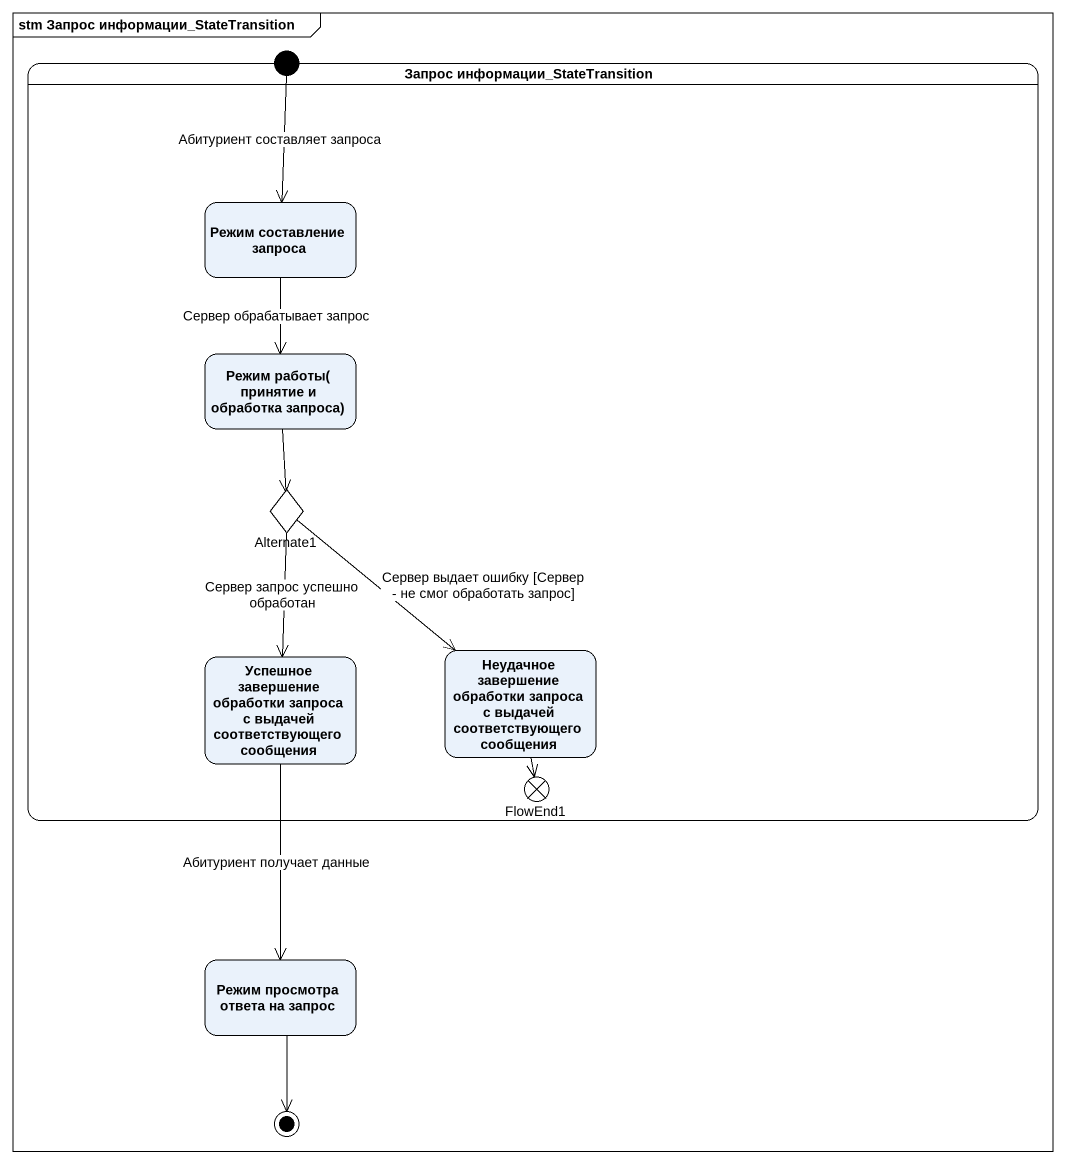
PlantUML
@startuml
mainframe stm Запрос информации_StateTransition
hide empty description
state "Запрос информации_StateTransition" as Запрос_информации {
  state "Режим составление запроса" as Режим_составление_запроса
  state "Режим работы( принятие и обработка запроса)" as Режим_работы_принятие_и
  state Alternate1 <<choice>>
  state "Успешное завершение обработки запроса с выдачей соответствующего сообщения" as Успешное_завершение
  state "Неудачное завершение обработки запроса с выдачей соответствующего сообщения" as Неудачное_завершение
  state FlowEnd1 <<end>>
}
state initial1 <<start>>
state "Режим просмотра ответа на запрос" as Режим_просмотра_ответа_на
initial1 --> Режим_составление_запроса : Абитуриент составляет запроса
Режим_составление_запроса --> Режим_работы_принятие_и : Сервер обрабатывает запрос
Режим_работы_принятие_и --> Alternate1
Alternate1 --> Успешное_завершение : Сервер запрос успешно обработан
Alternate1 --> Неудачное_завершение : Сервер выдает ошибку [Сервер - не смог обработать запрос]
Успешное_завершение --> Режим_просмотра_ответа_на : Абитуриент получает данные
Неудачное_завершение --> FlowEnd1
Режим_просмотра_ответа_на --> [*]
@enduml
